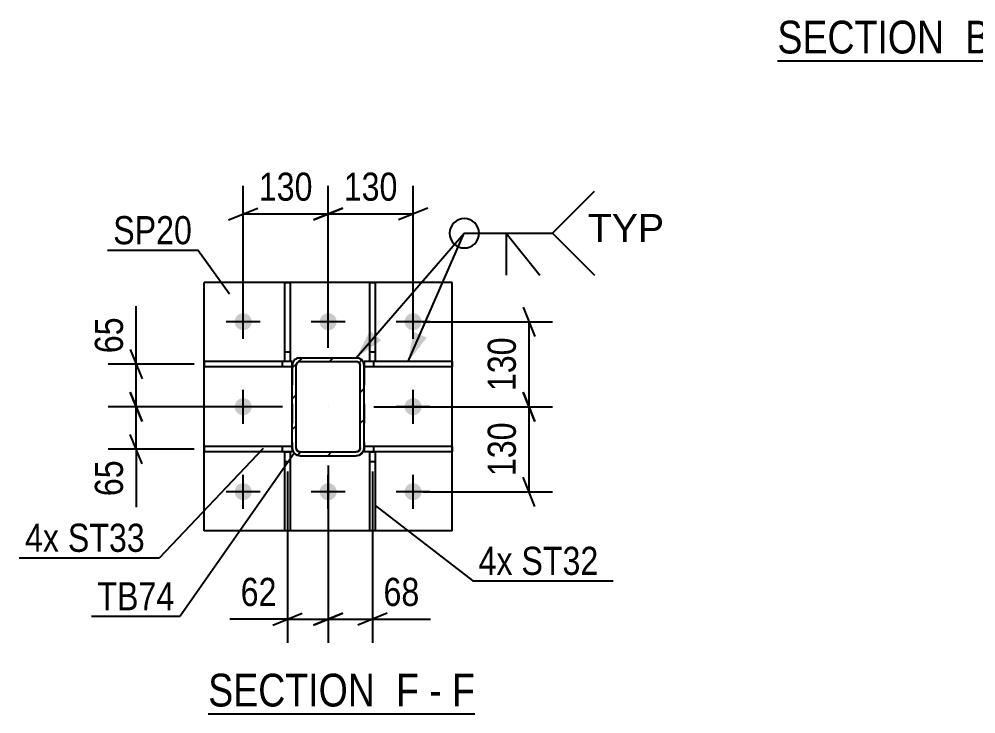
# Model space of a CAD drawing. Header units: millimetres. Extents: x 0 to 841, y 0 to 594.
# Drawn here: x 289.5 to 387.1, y 151.5 to 222.4 of the extents above; entities that cross this region are included whole.
import ezdxf

# ---------------------------------------------------------------- set-up
doc = ezdxf.new("R2010")
doc.units = ezdxf.units.MM
doc.linetypes.add('DXK_LINE_DOT2', pattern=[3.9198, 1.9599, -1.9599])
doc.linetypes.add('DXK_LINE_DOT3', pattern=[5.9187, 2.979, -0.9799, 0.9799, -0.9799])
doc.styles.add('Arial', font='ARIAL.TTF', dxfattribs={"height": 0.2})
doc.styles.add('Arial Narrow', font='ARIALN.TTF', dxfattribs={"height": 0.2})

# ---------------------------------------------------------------- blocks, each defined once
blk = doc.blocks.new('Unknown-318895283-12 - 2963')
at = {"color": 6, "linetype": 'Continuous'}
blk.add_line((366.82, 218.105), (394.467, 218.105), dxfattribs=at)
at = {"color": 0, "linetype": 'Continuous'}
for points in [[(384.928, 218.855), (384.928, 222.355), (366.82, 222.355), (366.82, 218.855)], [(388.535, 218.855), (388.535, 222.355), (385.978, 222.355), (385.978, 218.855)], [(390.86, 218.855), (390.86, 222.355), (389.585, 222.355), (389.585, 218.855)], [(394.467, 218.855), (394.467, 222.355), (391.91, 222.355), (391.91, 218.855)]]:
    blk.add_wipeout(points, dxfattribs=at)
at = {"color": 7, "linetype": 'Continuous', "style": 'Arial Narrow'}
for s, height, p in [('SECTION ', 3.3405, (366.82, 218.855)), ('B', 3.34, (385.978, 218.855)), ('B', 3.34, (391.91, 218.855)), ('-', 3.34, (389.585, 218.855))]:
    blk.add_text(s, height=height, dxfattribs=at).set_placement(p)
blk = doc.blocks.new('Unknown-318895283-17 - 2602')
at = {"color": 6, "linetype": 'Continuous'}
blk.add_line((308.741, 151.529), (335.957, 151.529), dxfattribs=at)
at = {"color": 0, "linetype": 'Continuous'}
for points in [[(326.849, 152.279), (326.849, 155.779), (308.741, 155.779), (308.741, 152.279)], [(330.241, 152.279), (330.241, 155.779), (327.899, 155.779), (327.899, 152.279)], [(332.566, 152.279), (332.566, 155.779), (331.291, 155.779), (331.291, 152.279)], [(335.957, 152.279), (335.957, 155.779), (333.616, 155.779), (333.616, 152.279)]]:
    blk.add_wipeout(points, dxfattribs=at)
at = {"color": 7, "linetype": 'Continuous', "style": 'Arial Narrow'}
for s, height, p in [('SECTION ', 3.3405, (308.741, 152.279)), ('F', 3.34, (327.899, 152.279)), ('F', 3.34, (333.616, 152.279)), ('-', 3.34, (331.291, 152.279))]:
    blk.add_text(s, height=height, dxfattribs=at).set_placement(p)
blk = doc.blocks.new('Part-318895283-2639 - 2602')
at = {"color": 2, "linetype": 'Continuous'}
for p, q in [((308.315, 170.174), (308.315, 195.507)), ((333.648, 195.507), (308.315, 195.507)), ((333.648, 170.174), (333.648, 195.507)), ((333.648, 170.174), (308.315, 170.174))]:
    blk.add_line(p, q, dxfattribs=at)
blk = doc.blocks.new('Part-318895283-2623 - 2602')
at = {"color": 2, "linetype": 'Continuous'}
for p, q in [((325.237, 170.172), (325.238, 178.245)), ((325.238, 178.245), (325.771, 178.245)), ((325.771, 178.245), (325.771, 170.172)), ((325.771, 170.172), (325.237, 170.172))]:
    blk.add_line(p, q, dxfattribs=at)
at = {"color": 7, "linetype": 'DXK_LINE_DOT2'}
blk.add_line((325.238, 177.245), (325.771, 177.245), dxfattribs=at)
blk = doc.blocks.new('Part-318895283-2644 - 2602')
at = {"color": 2, "linetype": 'Continuous'}
for p, q in [((333.648, 178.772), (324.648, 178.772)), ((324.648, 178.643), (324.648, 178.239)), ((333.648, 178.772), (333.648, 178.239)), ((325.238, 178.239), (324.648, 178.239)), ((333.648, 178.239), (325.771, 178.239))]:
    blk.add_line(p, q, dxfattribs=at)
at = {"color": 7, "linetype": 'DXK_LINE_DOT2'}
for p, q in [((324.648, 178.772), (324.648, 178.643)), ((325.648, 178.239), (325.648, 178.772)), ((325.771, 178.239), (325.238, 178.239))]:
    blk.add_line(p, q, dxfattribs=at)
blk = doc.blocks.new('Part-318895283-2628 - 2602')
at = {"color": 2, "linetype": 'Continuous'}
for p, q in [((317.315, 187.439), (308.315, 187.439)), ((308.315, 187.439), (308.315, 186.905)), ((317.315, 187.04), (317.315, 187.439)), ((317.315, 186.905), (308.315, 186.905))]:
    blk.add_line(p, q, dxfattribs=at)
at = {"color": 7, "linetype": 'DXK_LINE_DOT2'}
for p, q in [((316.315, 186.905), (316.315, 187.439)), ((317.315, 187.04), (317.315, 186.905))]:
    blk.add_line(p, q, dxfattribs=at)
blk = doc.blocks.new('Part-318895283-2681 - 2602')
at = {"linetype": 'Continuous'}
h = blk.add_hatch(dxfattribs=at)
h.set_pattern_fill('', scale=0.7, style=0, pattern_type=0)
h.set_pattern_definition([(45, (324.4137, 187.6062), (-1.57154, 1.57154), [])])
h.paths.add_polyline_path([(324.587, 187.347), (324.414, 187.606), (324.154, 187.78), (323.848, 187.84), (318.115, 187.84), (317.809, 187.78), (317.549, 187.606), (317.376, 187.347), (317.315, 187.04), (317.315, 178.64), (317.376, 178.334), (317.549, 178.075), (317.809, 177.901), (318.115, 177.84), (323.848, 177.84), (324.154, 177.901), (324.414, 178.075), (324.587, 178.334), (324.648, 178.64), (324.648, 187.04)])
h.paths.add_polyline_path([(324.248, 178.64), (324.218, 178.487), (324.131, 178.358), (324.001, 178.271), (323.848, 178.24), (318.115, 178.24), (317.962, 178.271), (317.832, 178.358), (317.745, 178.487), (317.715, 178.64), (317.715, 187.04), (317.745, 187.194), (317.832, 187.323), (317.962, 187.41), (318.115, 187.44), (323.848, 187.44), (324.001, 187.41), (324.131, 187.323), (324.218, 187.194), (324.248, 187.04)])
at = {"color": 7, "linetype": 'DXK_LINE_DOT2'}
for p, q in [((317.809, 187.78), (318.115, 187.84)), ((318.115, 187.44), (317.962, 187.41)), ((318.115, 187.84), (323.848, 187.84)), ((318.115, 187.44), (323.848, 187.44)), ((323.848, 187.84), (324.154, 187.78)), ((324.001, 187.41), (323.848, 187.44)), ((317.315, 187.04), (317.376, 187.347)), ((317.315, 187.04), (317.315, 178.64)), ((317.745, 187.194), (317.715, 187.04)), ((317.715, 178.64), (317.715, 187.04)), ((317.832, 187.323), (317.745, 187.194)), ((317.962, 187.41), (317.832, 187.323)), ((324.131, 187.323), (324.001, 187.41)), ((324.218, 187.194), (324.131, 187.323)), ((324.248, 187.04), (324.218, 187.194)), ((324.248, 178.64), (324.248, 187.04)), ((324.587, 187.347), (324.648, 187.04)), ((324.648, 187.04), (324.648, 178.64)), ((317.376, 178.334), (317.315, 178.64)), ((317.715, 178.64), (317.745, 178.487)), ((324.218, 178.487), (324.248, 178.64)), ((324.648, 178.64), (324.587, 178.334)), ((317.745, 178.487), (317.832, 178.358)), ((318.115, 177.84), (317.809, 177.901)), ((317.832, 178.358), (317.962, 178.271)), ((317.962, 178.271), (318.115, 178.24)), ((318.115, 178.24), (323.848, 178.24)), ((318.115, 177.84), (323.848, 177.84)), ((323.848, 178.24), (324.001, 178.271)), ((324.154, 177.901), (323.848, 177.84)), ((324.001, 178.271), (324.131, 178.358)), ((324.131, 178.358), (324.218, 178.487))]:
    blk.add_line(p, q, dxfattribs=at)
at = {"color": 2, "linetype": 'Continuous'}
for p, q in [((318.115, 187.84), (317.809, 187.78)), ((317.962, 187.41), (318.115, 187.44)), ((318.115, 187.84), (323.848, 187.84)), ((318.115, 187.44), (323.848, 187.44)), ((324.154, 187.78), (323.848, 187.84)), ((323.848, 187.44), (324.001, 187.41)), ((317.376, 187.347), (317.315, 187.04)), ((317.315, 178.64), (317.315, 187.04)), ((317.715, 187.04), (317.745, 187.194)), ((317.715, 178.64), (317.715, 187.04)), ((317.745, 187.194), (317.832, 187.323)), ((317.832, 187.323), (317.962, 187.41)), ((324.001, 187.41), (324.131, 187.323)), ((324.131, 187.323), (324.218, 187.194)), ((324.218, 187.194), (324.248, 187.04)), ((324.248, 178.64), (324.248, 187.04)), ((324.648, 187.04), (324.587, 187.347)), ((324.648, 178.64), (324.648, 187.04)), ((317.315, 178.64), (317.376, 178.334)), ((317.745, 178.487), (317.715, 178.64)), ((324.248, 178.64), (324.218, 178.487)), ((324.587, 178.334), (324.648, 178.64)), ((317.832, 178.358), (317.745, 178.487)), ((317.809, 177.901), (318.115, 177.84)), ((317.962, 178.271), (317.832, 178.358)), ((318.115, 178.24), (317.962, 178.271)), ((318.115, 178.24), (323.848, 178.24)), ((318.115, 177.84), (323.848, 177.84)), ((324.001, 178.271), (323.848, 178.24)), ((323.848, 177.84), (324.154, 177.901)), ((324.131, 178.358), (324.001, 178.271)), ((324.218, 178.487), (324.131, 178.358))]:
    blk.add_line(p, q, dxfattribs=at)
at = {"color": 7, "linetype": 'DXK_LINE_DOT3'}
blk.add_line((320.981, 182.84), (320.981, 182.84), dxfattribs=at)
at = {"color": 7, "linetype": 'DXK_LINE_DOT2'}
for centre, start, end in [((318.115, 187.04), 112.50007, 157.50007), ((323.848, 187.04), 22.50007, 67.50007), ((318.115, 178.64), 202.50007, 247.50007), ((323.848, 178.64), 292.50007, 337.50007)]:
    blk.add_arc(centre, 0.8, start, end, dxfattribs=at)
at = {"color": 2, "linetype": 'Continuous'}
for centre, start, end in [((318.115, 187.04), 112.50007, 157.50007), ((323.848, 187.04), 22.50007, 67.50007), ((318.115, 178.64), 202.50007, 247.50007), ((323.848, 178.64), 292.50007, 337.50007)]:
    blk.add_arc(centre, 0.8, start, end, dxfattribs=at)
blk = doc.blocks.new('Part-318895283-2696 - 2602')
at = {"color": 2, "linetype": 'Continuous'}
for p, q in [((325.237, 187.446), (325.237, 195.505)), ((325.237, 195.505), (325.771, 195.505)), ((325.771, 195.505), (325.771, 187.446)), ((325.771, 187.446), (325.237, 187.446))]:
    blk.add_line(p, q, dxfattribs=at)
at = {"color": 7, "linetype": 'DXK_LINE_DOT2'}
blk.add_line((325.237, 188.446), (325.771, 188.446), dxfattribs=at)
blk = doc.blocks.new('Part-318895283-2701 - 2602')
at = {"color": 2, "linetype": 'Continuous'}
for p, q in [((316.571, 170.172), (316.571, 178.245)), ((316.571, 178.245), (317.105, 178.245)), ((317.105, 178.245), (317.104, 170.172)), ((317.104, 170.172), (316.571, 170.172))]:
    blk.add_line(p, q, dxfattribs=at)
at = {"color": 7, "linetype": 'DXK_LINE_DOT2'}
blk.add_line((316.571, 177.245), (317.105, 177.245), dxfattribs=at)
blk = doc.blocks.new('Part-318895283-2711 - 2602')
at = {"color": 2, "linetype": 'Continuous'}
for p, q in [((333.648, 187.439), (324.648, 187.439)), ((324.648, 187.439), (324.648, 187.038)), ((333.648, 187.439), (333.648, 186.905)), ((333.648, 186.905), (324.648, 186.905))]:
    blk.add_line(p, q, dxfattribs=at)
at = {"color": 7, "linetype": 'DXK_LINE_DOT2'}
for p, q in [((325.648, 186.905), (325.648, 187.439)), ((324.648, 187.038), (324.648, 186.905))]:
    blk.add_line(p, q, dxfattribs=at)
blk = doc.blocks.new('Bolt-318895283-2713 - 2602')
at = {"linetype": 'Continuous'}
for points in [[(311.448, 191.507, -1), (313.181, 191.507, -1)], [(320.115, 191.507, -1), (321.848, 191.507, -1)], [(328.781, 191.507, -1), (330.515, 191.507, -1)], [(311.448, 182.84, -1), (313.181, 182.84, -1)], [(328.781, 182.841, -1), (330.515, 182.841, -1)], [(311.448, 174.174, -1), (313.181, 174.174, -1)], [(320.115, 174.174, -1), (321.848, 174.174, -1)], [(328.781, 174.174, -1), (330.515, 174.174, -1)]]:
    blk.add_hatch(color=1, dxfattribs=at).paths.add_polyline_path(points)
at = {"color": 1, "linetype": 'Continuous'}
for p, q in [((312.315, 189.774), (312.315, 193.24)), ((320.981, 189.774), (320.981, 193.24)), ((329.648, 189.774), (329.648, 193.241)), ((314.048, 191.507), (310.581, 191.507)), ((322.715, 191.507), (319.248, 191.507)), ((331.381, 191.507), (327.915, 191.507)), ((312.315, 181.107), (312.315, 184.574)), ((329.648, 181.107), (329.648, 184.574)), ((314.048, 182.84), (310.581, 182.84)), ((331.381, 182.841), (327.915, 182.841)), ((312.315, 172.44), (312.315, 175.907)), ((320.981, 172.44), (320.981, 175.907)), ((329.648, 172.441), (329.648, 175.907)), ((314.048, 174.174), (310.581, 174.174)), ((322.715, 174.174), (319.248, 174.174)), ((331.381, 174.174), (327.915, 174.174))]:
    blk.add_line(p, q, dxfattribs=at)
blk = doc.blocks.new('Part-318895283-2719 - 2602')
at = {"color": 2, "linetype": 'Continuous'}
for p, q in [((316.571, 187.446), (316.571, 195.505)), ((316.571, 195.505), (317.104, 195.505)), ((317.104, 195.505), (317.104, 187.446)), ((317.104, 187.446), (316.571, 187.446))]:
    blk.add_line(p, q, dxfattribs=at)
at = {"color": 7, "linetype": 'DXK_LINE_DOT2'}
blk.add_line((316.571, 188.446), (317.104, 188.446), dxfattribs=at)
blk = doc.blocks.new('Part-318895283-2746 - 2602')
at = {"color": 2, "linetype": 'Continuous'}
for p, q in [((317.315, 178.772), (308.315, 178.772)), ((308.315, 178.772), (308.315, 178.239)), ((317.315, 178.641), (317.315, 178.239)), ((316.571, 178.239), (308.315, 178.239)), ((317.315, 178.239), (317.105, 178.239))]:
    blk.add_line(p, q, dxfattribs=at)
at = {"color": 7, "linetype": 'DXK_LINE_DOT2'}
for p, q in [((316.315, 178.239), (316.315, 178.772)), ((317.315, 178.641), (317.315, 178.772)), ((317.105, 178.239), (316.571, 178.239))]:
    blk.add_line(p, q, dxfattribs=at)
blk = doc.blocks.new('StraightDimension-318895283-2819 - 2602')
at = {"color": 7, "linetype": 'Continuous'}
for p, q in [((320.981, 188.84), (320.981, 205.345)), ((329.648, 192.507), (329.648, 205.345)), ((319.481, 201.895), (322.481, 203.095)), ((331.148, 203.095), (328.148, 201.895)), ((320.981, 202.495), (329.648, 202.495))]:
    blk.add_line(p, q, dxfattribs=at)
at = {"color": 0}
blk.add_wipeout([(328.657, 203.245), (328.657, 207.445), (321.973, 207.445), (321.973, 203.245)], dxfattribs=at)
at = {"color": 3, "style": 'Arial Narrow'}
blk.add_text('130', height=2.8633, dxfattribs=at).set_placement((322.573, 203.845))
blk = doc.blocks.new('StraightDimension-318895283-2828 - 2602')
at = {"color": 7, "linetype": 'Continuous'}
for p, q in [((312.315, 192.507), (312.315, 205.345)), ((320.981, 188.84), (320.981, 205.345)), ((310.815, 201.895), (313.815, 203.095)), ((322.481, 203.095), (319.481, 201.895)), ((312.315, 202.495), (320.981, 202.495))]:
    blk.add_line(p, q, dxfattribs=at)
at = {"color": 0}
blk.add_wipeout([(319.99, 203.245), (319.99, 207.445), (313.306, 207.445), (313.306, 203.245)], dxfattribs=at)
at = {"color": 3, "style": 'Arial Narrow'}
blk.add_text('130', height=2.8633, dxfattribs=at).set_placement((313.906, 203.845))
blk = doc.blocks.new('StraightDimension-318895283-2809 - 2602')
at = {"color": 7, "linetype": 'Continuous'}
for p, q in [((320.981, 176.84), (320.981, 158.779)), ((325.504, 176.245), (325.504, 158.779)), ((319.481, 160.579), (322.481, 161.779)), ((320.981, 161.179), (325.504, 161.179)), ((327.004, 161.779), (324.004, 160.579)), ((325.504, 161.179), (331.411, 161.179)), ((325.504, 161.179), (331.411, 161.179))]:
    blk.add_line(p, q, dxfattribs=at)
at = {"color": 0}
blk.add_wipeout([(330.886, 161.929), (330.886, 166.129), (326.029, 166.129), (326.029, 161.929)], dxfattribs=at)
at = {"color": 3, "style": 'Arial Narrow'}
blk.add_text('68', height=2.8633, dxfattribs=at).set_placement((326.629, 162.529))
blk = doc.blocks.new('StraightDimension-318895283-2800 - 2602')
at = {"color": 7, "linetype": 'Continuous'}
for p, q in [((320.981, 176.84), (320.981, 158.779)), ((316.838, 176.245), (316.838, 158.779)), ((316.838, 161.179), (310.932, 161.179)), ((316.838, 161.179), (310.932, 161.179)), ((315.338, 160.579), (318.338, 161.779)), ((316.838, 161.179), (320.981, 161.179)), ((322.481, 161.779), (319.481, 160.579))]:
    blk.add_line(p, q, dxfattribs=at)
at = {"color": 0}
blk.add_wipeout([(316.313, 161.929), (316.313, 166.129), (311.457, 166.129), (311.457, 161.929)], dxfattribs=at)
at = {"color": 3, "style": 'Arial Narrow'}
blk.add_text('62', height=2.8633, dxfattribs=at).set_placement((312.057, 162.529))
blk = doc.blocks.new('StraightDimension-318895283-2838 - 2602')
at = {"color": 7, "linetype": 'Continuous'}
for p, q in [((300.791, 184.34), (301.991, 181.34)), ((316.315, 182.84), (298.541, 182.84)), ((301.391, 178.505), (301.391, 182.84)), ((301.991, 177.005), (300.791, 180.005)), ((307.315, 178.505), (298.541, 178.505)), ((301.391, 178.505), (301.391, 172.599)), ((301.391, 178.505), (301.391, 172.599))]:
    blk.add_line(p, q, dxfattribs=at)
at = {"color": 0}
blk.add_wipeout([(300.641, 177.98), (296.441, 177.98), (296.441, 173.124), (300.641, 173.124)], dxfattribs=at)
at = {"color": 3, "style": 'Arial Narrow'}
blk.add_text('65', height=2.8633, rotation=90.00021, dxfattribs=at).set_placement((300.041, 173.724))
blk = doc.blocks.new('StraightDimension-318895283-2844 - 2602')
at = {"color": 7, "linetype": 'Continuous'}
for p, q in [((301.391, 187.172), (301.391, 193.078)), ((301.391, 187.172), (301.391, 193.078)), ((300.791, 188.672), (301.991, 185.672)), ((307.315, 187.172), (298.541, 187.172)), ((301.391, 182.84), (301.391, 187.172)), ((301.991, 181.34), (300.791, 184.34)), ((316.315, 182.84), (298.541, 182.84))]:
    blk.add_line(p, q, dxfattribs=at)
at = {"color": 0}
blk.add_wipeout([(300.641, 192.553), (296.441, 192.553), (296.441, 187.697), (300.641, 187.697)], dxfattribs=at)
at = {"color": 3, "style": 'Arial Narrow'}
blk.add_text('65', height=2.8633, rotation=90.00021, dxfattribs=at).set_placement((300.041, 188.297))
blk = doc.blocks.new('StraightDimension-318895283-2851 - 2602')
at = {"color": 7, "linetype": 'Continuous'}
for p, q in [((340.876, 193.007), (342.076, 190.007)), ((330.648, 191.507), (343.876, 191.507)), ((341.476, 182.841), (341.476, 191.507)), ((342.076, 181.341), (340.876, 184.341)), ((325.648, 182.841), (343.876, 182.841))]:
    blk.add_line(p, q, dxfattribs=at)
at = {"color": 0}
blk.add_wipeout([(340.726, 190.516), (336.526, 190.516), (336.526, 183.832), (340.726, 183.832)], dxfattribs=at)
at = {"color": 3, "style": 'Arial Narrow'}
blk.add_text('130', height=2.8633, rotation=90.00021, dxfattribs=at).set_placement((340.126, 184.432))
blk = doc.blocks.new('StraightDimension-318895283-2861 - 2602')
at = {"color": 7, "linetype": 'Continuous'}
for p, q in [((340.876, 184.341), (342.076, 181.341)), ((325.648, 182.841), (343.876, 182.841)), ((341.476, 174.174), (341.476, 182.841)), ((342.076, 172.674), (340.876, 175.674)), ((330.648, 174.174), (343.876, 174.174))]:
    blk.add_line(p, q, dxfattribs=at)
at = {"color": 0}
blk.add_wipeout([(340.726, 181.849), (336.526, 181.849), (336.526, 175.165), (340.726, 175.165)], dxfattribs=at)
at = {"color": 3, "style": 'Arial Narrow'}
blk.add_text('130', height=2.8633, rotation=90.00021, dxfattribs=at).set_placement((340.126, 175.765))
blk = doc.blocks.new('Mark-318895283-2635 - 2602')
at = {"color": 30, "linetype": 'Continuous'}
for p in [(298.451, 198.81), (310.913, 194.332)]:
    blk.add_line(p, (307.69, 198.81), dxfattribs=at)
at = {"color": 0}
blk.add_wipeout([(307.09, 199.41), (307.09, 202.41), (299.051, 202.41), (299.051, 199.41)], dxfattribs=at)
blk.add_wipeout([(307.09, 199.41), (307.09, 202.41), (299.051, 202.41), (299.051, 199.41)], dxfattribs=at)
at = {"color": 3, "style": 'Arial Narrow'}
blk.add_text('SP20', height=2.8633, dxfattribs=at).set_placement((299.051, 199.41))
blk = doc.blocks.new('Mark-318895283-2677 - 2602')
at = {"color": 30, "linetype": 'Continuous'}
for p in [(317.531, 178.124), (296.836, 161.484)]:
    blk.add_line(p, (305.891, 161.484), dxfattribs=at)
at = {"color": 0}
blk.add_wipeout([(305.291, 162.084), (305.291, 165.084), (297.436, 165.084), (297.436, 162.084)], dxfattribs=at)
blk.add_wipeout([(305.291, 162.084), (305.291, 165.084), (297.436, 165.084), (297.436, 162.084)], dxfattribs=at)
at = {"color": 3, "style": 'Arial Narrow'}
blk.add_text('TB74', height=2.8633, dxfattribs=at).set_placement((297.436, 162.084))
blk = doc.blocks.new('MarkSet-318895283-2952 - 2602')
at = {"color": 30, "linetype": 'Continuous'}
for p in [(314.353, 178.574), (289.451, 167.448)]:
    blk.add_line(p, (303.778, 167.448), dxfattribs=at)
at = {"color": 0}
for points in [[(293.523, 168.048), (293.523, 171.048), (290.051, 171.048), (290.051, 168.048)], [(302.278, 168.048), (302.278, 171.048), (294.423, 171.048), (294.423, 168.048)]]:
    blk.add_wipeout(points, dxfattribs=at)
for points in [[(293.523, 168.048), (293.523, 171.048), (290.051, 171.048), (290.051, 168.048)], [(302.278, 168.048), (302.278, 171.048), (294.423, 171.048), (294.423, 168.048)]]:
    blk.add_wipeout(points, dxfattribs=at)
at = {"color": 3, "style": 'Arial Narrow'}
for s, p in [('4x', (290.051, 168.048)), ('ST33', (294.423, 168.048))]:
    blk.add_text(s, height=2.8633, dxfattribs=at).set_placement(p)
blk = doc.blocks.new('WeldMark-318895283-2871 - 2602')
at = {"linetype": 'Continuous'}
for points in [[(326.382, 189.613), (323.848, 187.841), (325.25, 190.597)], [(331.038, 189.887), (329.148, 187.439), (329.663, 190.488)]]:
    blk.add_hatch(color=30, dxfattribs=at).paths.add_polyline_path(points)
at = {"color": 30, "linetype": 'Continuous'}
for p, q in [((323.848, 187.841), (334.871, 200.524)), ((329.148, 187.439), (334.871, 200.524)), ((334.871, 200.524), (343.871, 200.524))]:
    blk.add_line(p, q, dxfattribs=at)
at = {"color": 3, "linetype": 'Continuous'}
for q in [(342.585, 196.238), (339.157, 196.238)]:
    blk.add_line((339.157, 200.524), q, dxfattribs=at)
for start, end in [(90, 270), (270, 90)]:
    blk.add_arc((334.871, 200.524), 1.5, start, end, dxfattribs=at)
at = {"color": 0, "linetype": 'Continuous'}
blk.add_wipeout([(355.247, 199.624), (355.247, 202.624), (347.471, 202.624), (347.471, 199.624)], dxfattribs=at)
blk.add_wipeout([(355.247, 199.624), (355.247, 202.624), (347.471, 202.624), (347.471, 199.624)], dxfattribs=at)
at = {"color": 3, "linetype": 'Continuous'}
for q in [(348.157, 204.81), (348.157, 196.238)]:
    blk.add_line((343.871, 200.524), q, dxfattribs=at)
at = {"color": 3, "linetype": 'Continuous', "style": 'Arial'}
blk.add_text('TYP', height=2.8652, dxfattribs=at).set_placement((347.471, 199.624))
blk = doc.blocks.new('MarkSet-318895283-2922 - 2602')
at = {"color": 30, "linetype": 'Continuous'}
for p, q in [((325.76, 172.782), (335.727, 165.097)), ((335.727, 165.097), (350.054, 165.097))]:
    blk.add_line(p, q, dxfattribs=at)
at = {"color": 0}
for points in [[(339.799, 165.697), (339.799, 168.697), (336.327, 168.697), (336.327, 165.697)], [(348.554, 165.697), (348.554, 168.697), (340.699, 168.697), (340.699, 165.697)]]:
    blk.add_wipeout(points, dxfattribs=at)
for points in [[(339.799, 165.697), (339.799, 168.697), (336.327, 168.697), (336.327, 165.697)], [(348.554, 165.697), (348.554, 168.697), (340.699, 168.697), (340.699, 165.697)]]:
    blk.add_wipeout(points, dxfattribs=at)
at = {"color": 3, "style": 'Arial Narrow'}
for s, p in [('4x', (336.327, 165.697)), ('ST32', (340.699, 165.697))]:
    blk.add_text(s, height=2.8633, dxfattribs=at).set_placement(p)

msp = doc.modelspace()

# ---------------------------------------------------------------- block references
for name in ['Unknown-318895283-12 - 2963', 'Part-318895283-2639 - 2602', 'Part-318895283-2719 - 2602', 'Part-318895283-2696 - 2602', 'Bolt-318895283-2713 - 2602', 'Part-318895283-2628 - 2602', 'Part-318895283-2681 - 2602', 'Part-318895283-2711 - 2602', 'Part-318895283-2746 - 2602', 'Part-318895283-2644 - 2602', 'Part-318895283-2701 - 2602', 'Part-318895283-2623 - 2602', 'Unknown-318895283-17 - 2602']:
    msp.add_blockref(name, (0, 0))

# ---------------------------------------------------------------- next in the draw order: block references
for name in ['StraightDimension-318895283-2819 - 2602', 'StraightDimension-318895283-2809 - 2602']:
    msp.add_blockref(name, (0, 0))

# ---------------------------------------------------------------- next in the draw order: block references
for name in ['StraightDimension-318895283-2828 - 2602', 'StraightDimension-318895283-2851 - 2602', 'StraightDimension-318895283-2800 - 2602']:
    msp.add_blockref(name, (0, 0))

# ---------------------------------------------------------------- next in the draw order: block references
for name in ['WeldMark-318895283-2871 - 2602', 'Mark-318895283-2635 - 2602', 'StraightDimension-318895283-2838 - 2602', 'StraightDimension-318895283-2861 - 2602']:
    msp.add_blockref(name, (0, 0))

# ---------------------------------------------------------------- next in the draw order: block references
for name in ['StraightDimension-318895283-2844 - 2602', 'Mark-318895283-2677 - 2602', 'MarkSet-318895283-2922 - 2602']:
    msp.add_blockref(name, (0, 0))

# ---------------------------------------------------------------- next in the draw order: block references
msp.add_blockref('MarkSet-318895283-2952 - 2602', (0, 0))

doc.saveas('drawing.dxf')
